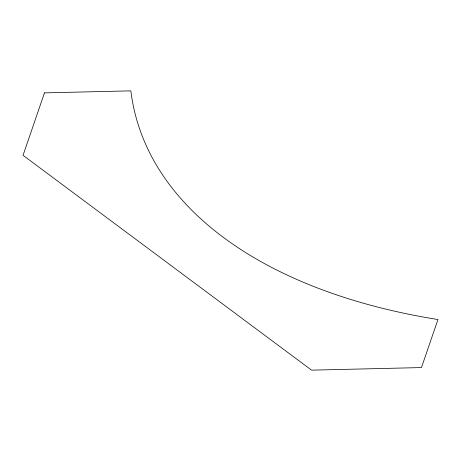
<?xml version="1.0" encoding="UTF-8"?>
<svg xmlns="http://www.w3.org/2000/svg" width="461" height="461" viewBox="0 0 461 461"><rect width="100%" height="100%" fill="white"/><g stroke="black" fill="none" stroke-linecap="round" stroke-linejoin="round"><path stroke-width="0.69" d="M44.475 92.874L23.05 155.322L311.538 370.143L421.469 367.573L437.95 319.536A585.435 329.909 -12.2 0 1 130.849 90.857L44.475 92.874"/></g></svg>
